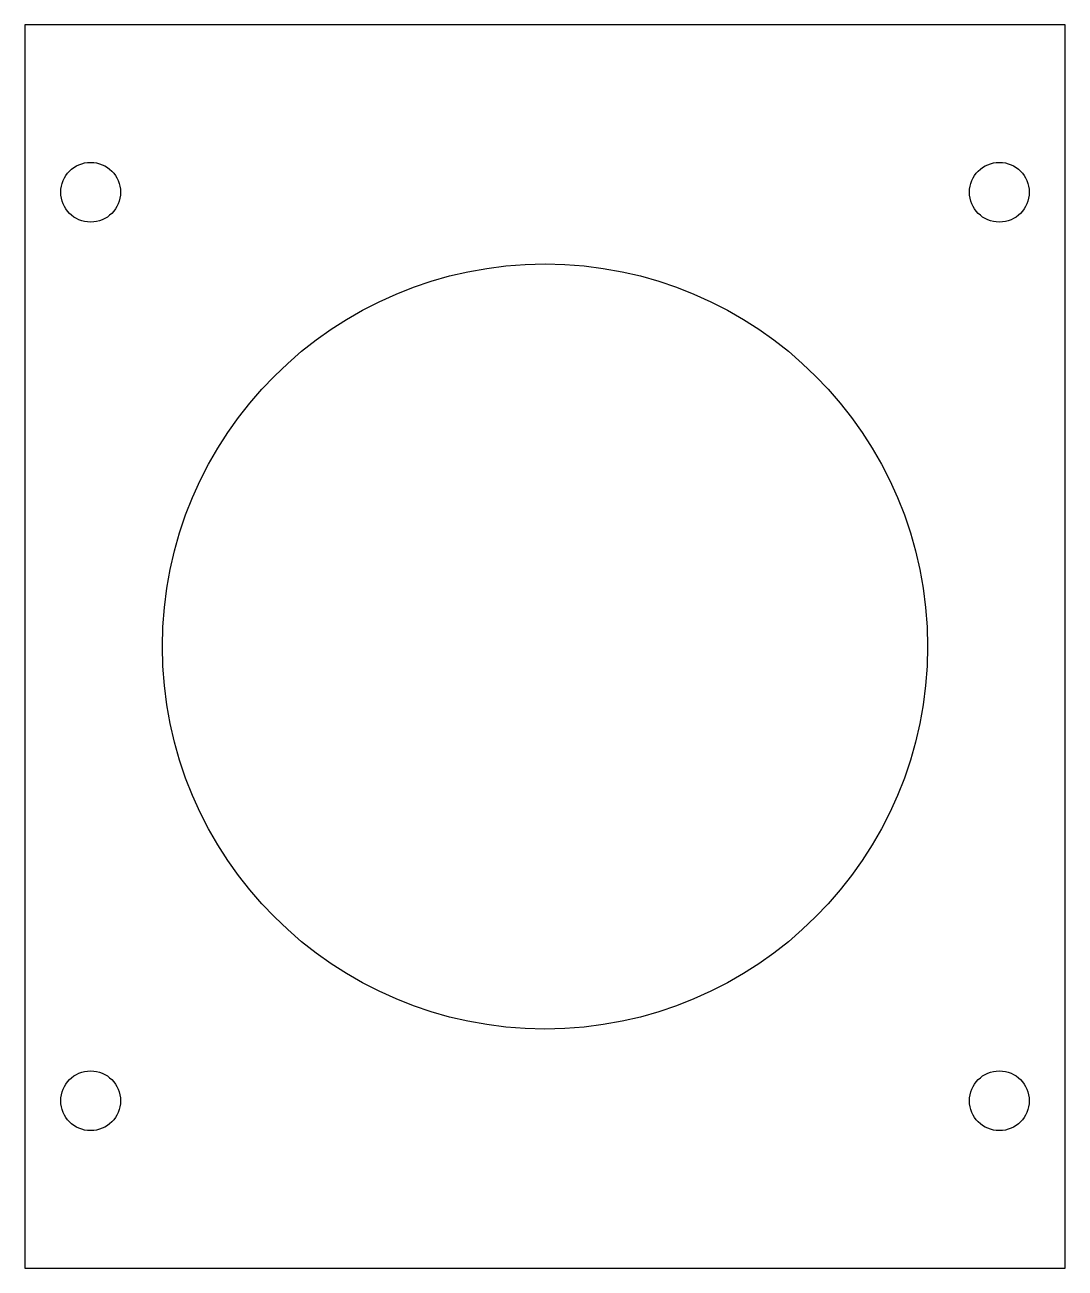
# Model space of a CAD drawing. Header units: millimetres. Extents: x -44 to 44, y -52 to 52.
import ezdxf

# ---------------------------------------------------------------- set-up
doc = ezdxf.new("R2010")
doc.units = ezdxf.units.MM

msp = doc.modelspace()

# ---------------------------------------------------------------- linework, layer by layer
for p, q in [((43.5, 52), (-43.5, 52)), ((-43.5, 52), (-43.5, -52)), ((43.5, -52), (43.5, 52)), ((-43.5, -52), (43.5, -52))]:
    msp.add_line(p, q)
for centre, radius in [((-38, 38), 2.5), ((38, 38), 2.5), ((0, 0), 32), ((-38, -38), 2.5), ((38, -38), 2.5)]:
    msp.add_circle(centre, radius)

doc.saveas('drawing.dxf')
